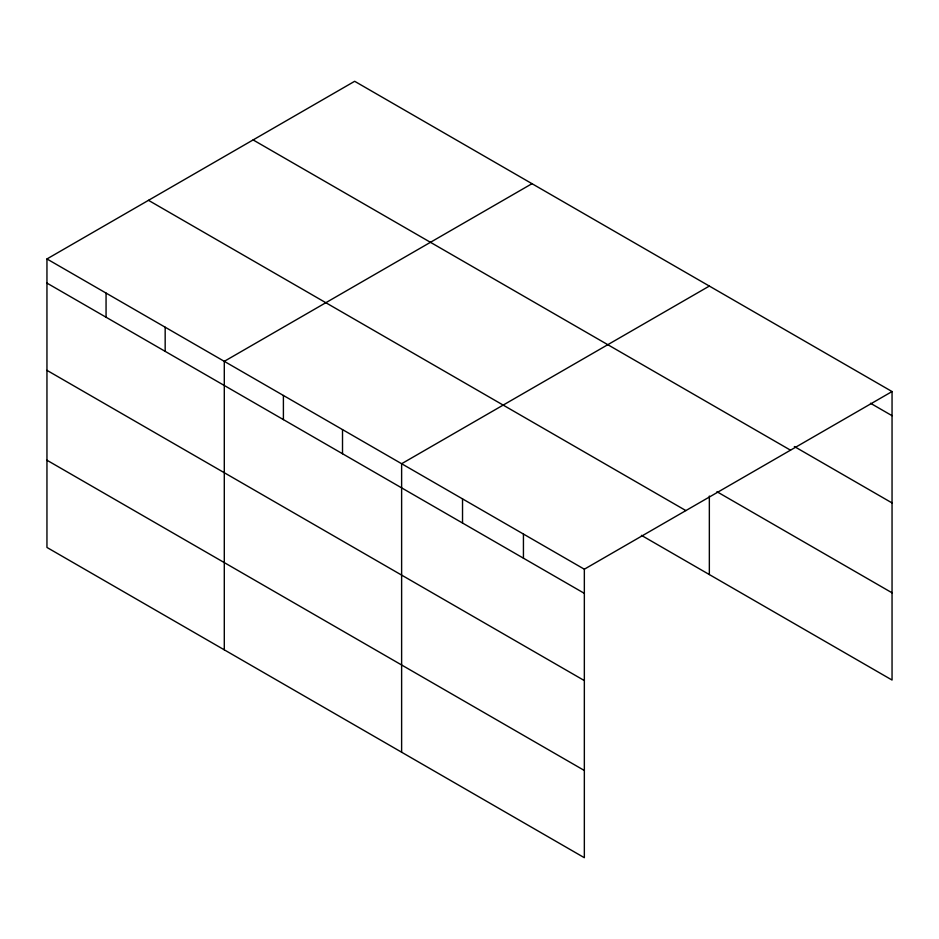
<?xml version="1.0" encoding="UTF-8"?>
<svg xmlns="http://www.w3.org/2000/svg" width="939" height="939" viewBox="0 0 939 939"><rect width="100%" height="100%" fill="white"/><g stroke="black" fill="none" stroke-linecap="round" stroke-linejoin="round"><path stroke-width="1.41" d="M584.34 680.587L584.34 569.21L46.95 258.953L46.95 547.449L584.34 857.706L584.34 680.587L46.95 370.342M641.419 535.347L892.05 680.047L892.05 391.551L354.66 81.294L46.95 258.953M532.002 183.68L224.292 361.339L224.292 649.835M709.344 286.066L401.622 463.725L401.622 752.221M584.34 569.21L892.05 391.551M870.476 403.242L892.05 415.695M794.347 446.53L892.05 502.94M253.119 139.923L790.509 450.18M716.95 491.719L892.05 592.814M148.491 200.324L685.881 510.581M46.95 283.097L584.34 593.354M46.95 460.216L584.34 770.473M709.344 496.05L709.344 574.562M523.434 534.045L523.434 558.2M462.528 498.879L462.528 523.035M342.512 429.593L342.512 453.748M283.402 395.46L283.402 419.616M165.17 327.206L165.17 351.362M106.06 293.085L106.06 317.229"/></g></svg>
